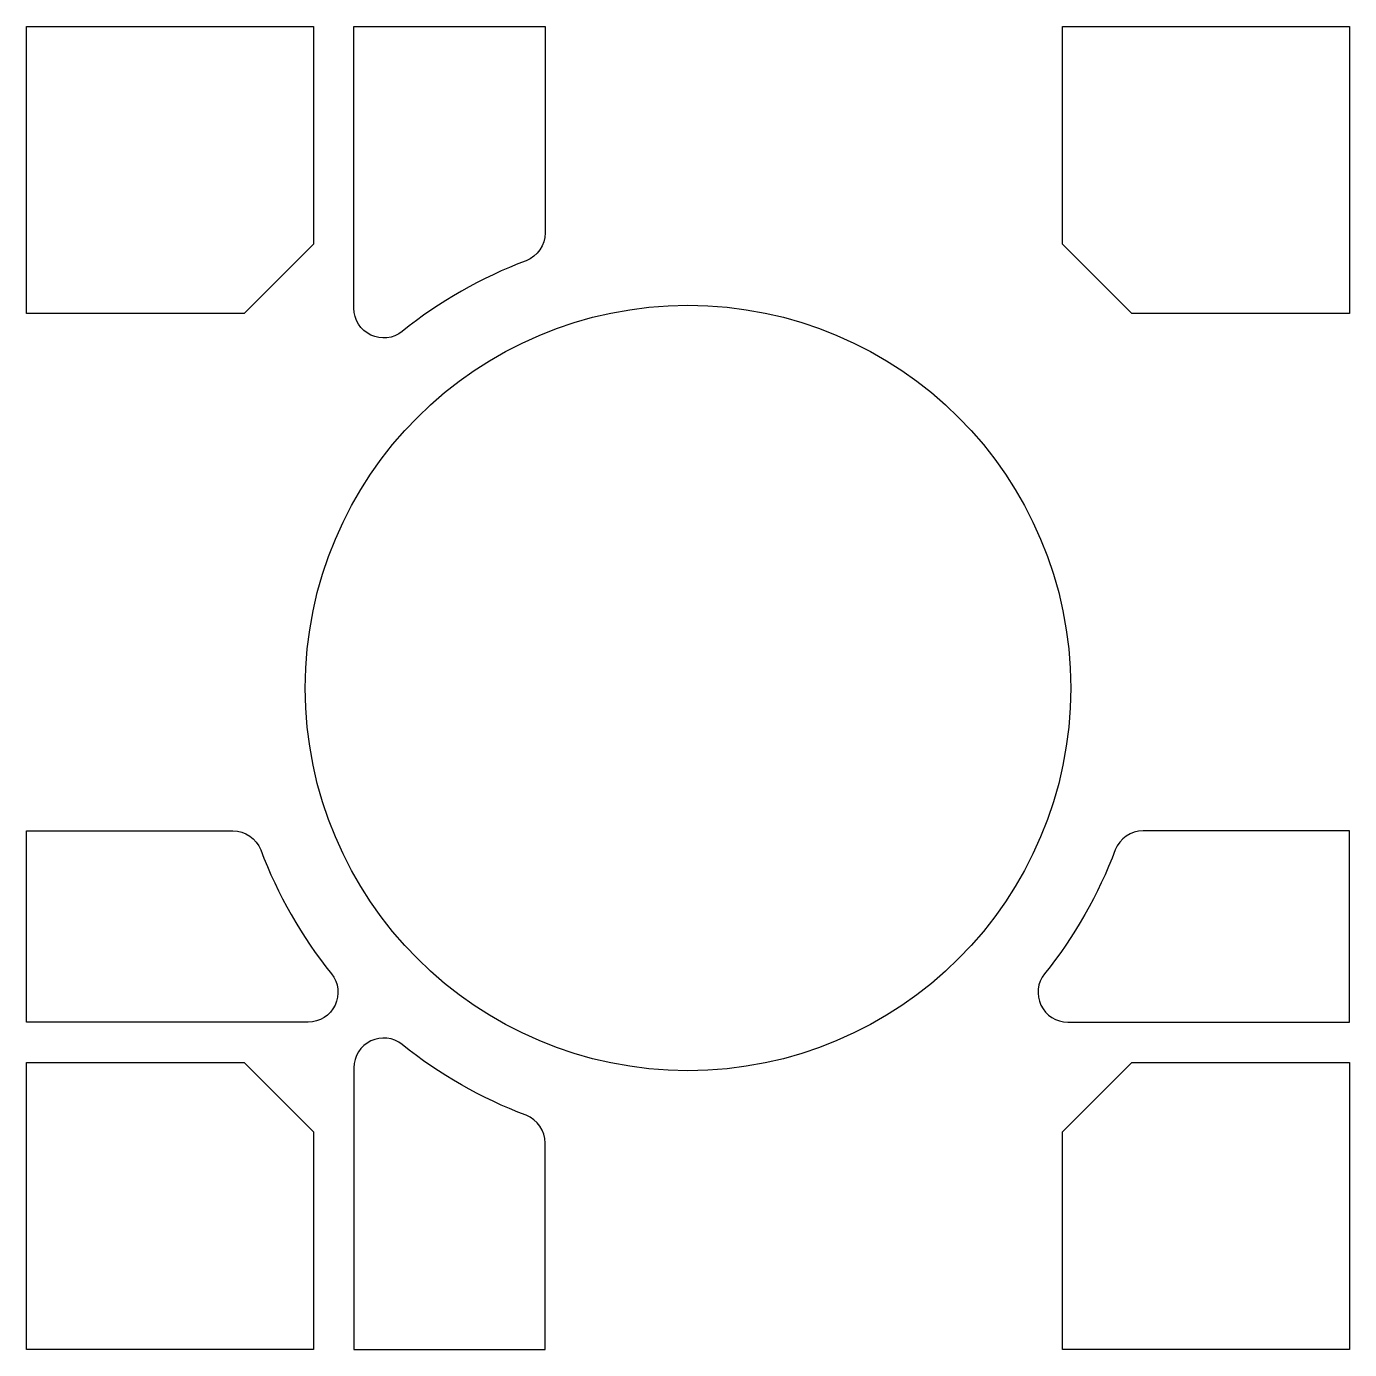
# Model space of a CAD drawing. Extents: x -4.01 to 4.01, y -4.01 to 4.01.
import ezdxf

# ---------------------------------------------------------------- set-up
doc = ezdxf.new("R2010")
doc.units = 0
doc.layers.get('0').update_dxf_attribs({"linetype": 'CONTINUOUS'})

msp = doc.modelspace()

# ---------------------------------------------------------------- linework, layer by layer
for points in [[(-2.0253, 2.3016), (-2.0253, 4.01), (-0.8653, 4.01), (-0.8653, 2.7586, -0.31169), (-0.9815, 2.5903, 0.078561), (-1.7327, 2.1612, -0.629252)], [(-2.3016, -2.0253), (-4.01, -2.0253), (-4.01, -0.8653), (-2.7586, -0.8653, -0.31169), (-2.5903, -0.9815, 0.078561), (-2.1612, -1.7327, -0.629252)], [(2.3016, -2.0253), (4.01, -2.0253), (4.01, -0.8653), (2.7586, -0.8653, 0.31169), (2.5903, -0.9815, -0.078561), (2.1612, -1.7327, 0.629252)], [(-2.0253, -2.3016), (-2.0253, -4.01), (-0.8653, -4.01), (-0.8653, -2.7586, 0.31169), (-0.9815, -2.5903, -0.078561), (-1.7327, -2.1612, 0.629252)]]:
    msp.add_lwpolyline(points, format="xyb", close=True)
for points in [[(-4.01, 2.27), (-4.01, 4.01), (-2.27, 4.01), (-2.27, 2.69), (-2.69, 2.27)], [(2.27, 2.69), (2.27, 4.01), (4.01, 4.01), (4.01, 2.27), (2.69, 2.27)], [(-4.01, -4.01), (-4.01, -2.27), (-2.69, -2.27), (-2.27, -2.69), (-2.27, -4.01)], [(2.27, -4.01), (2.27, -2.69), (2.69, -2.27), (4.01, -2.27), (4.01, -4.01)]]:
    msp.add_lwpolyline(points, close=True)
msp.add_circle((0, 0), 2.32)

doc.saveas('drawing.dxf')
